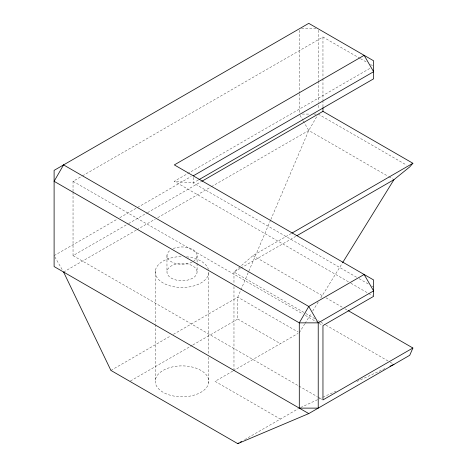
<?xml version="1.0" encoding="UTF-8"?>
<svg xmlns="http://www.w3.org/2000/svg" width="467" height="467" viewBox="0 0 467 467"><rect width="100%" height="100%" fill="white"/><g stroke="black" fill="none" stroke-linecap="round" stroke-linejoin="round"><path stroke-width="0.35" stroke-dasharray="2.33 1.75" d="M270.551 220.185L237.761 297.175L237.761 319.037L192.953 344.909M270.837 219.513L308.757 130.474L317.496 115.337M299.294 332.702L304.659 324.028M305.044 323.409L311.174 313.491M312.709 311.016L318.459 301.723M320.753 298.004L342.218 263.306M291.326 233.453L252.904 255.636L233.973 272.033L233.973 283.691M73.039 191.505L73.039 181.301L81.877 176.205M82.507 175.837L322.96 37.016L359.853 58.311M348.382 281.788L174.331 181.301L369.823 68.439M54.108 255.636L117.299 219.151M119.826 217.692L136.889 207.844M137.52 207.476L191.237 176.468M198.312 180.028L193.268 182.941L174.331 181.301M73.039 192.235L73.039 255.636L127.946 223.932M128.577 223.57L146.883 213.005M147.514 212.643L201.154 181.669M63.576 272.033L136.247 230.073M136.878 229.711L155.202 219.128M157.729 217.669L210.81 187.028M211.446 186.66L308.757 130.474L388.281 176.386M240.272 268.397L233.973 272.033L305.149 313.123M240.902 268.029L295.699 236.395M110.907 370.413L170.864 335.796M173.385 334.337L237.761 297.175L298.039 331.973M130.474 380.979L192.322 345.271M232.712 371.142L215.042 381.341L280.358 419.057M233.255 370.827L298.039 333.426M244.65 439.669L298.664 408.485M300.62 407.51L337.028 390.692M356.887 381.521L386.016 368.066M301.478 28.814L316.042 28.814M302.207 114.076L310.216 114.076M313.859 114.076L316.042 114.076M360.477 58.673L367.354 62.642M370.477 64.452L373.606 66.256M318.225 114.076L406.582 165.09M388.912 176.748L393.331 179.299M356.584 277.229L193.268 182.941L193.268 177.262M359.105 278.688L369.193 284.514M371.714 285.967L373.606 287.059M350.904 283.247L367.932 293.078M368.562 293.439L372.345 295.623M252.904 255.636L323.45 296.364M325.972 297.818L342.346 307.274M344.868 308.728L347.384 310.181M305.78 313.485L315.225 318.943M318.377 320.759L320.263 321.851M320.893 322.212L325.306 324.763M325.931 325.125L389.548 361.855M390.178 362.217L392.7 363.67M73.039 181.301L302.762 313.935M305.29 315.388L316.649 321.95M319.171 323.403L322.329 325.23M237.761 319.037L280.358 343.63M73.039 255.636L298.349 385.713M298.979 386.081L317.28 396.646M317.91 397.008L322.329 399.559M300.018 115.337L302.931 120.387M303.299 121.017L308.757 130.474M54.837 256.897L62.117 269.512M322.96 37.016L322.96 77.826M322.96 78.555L322.96 99.687M322.96 100.417L322.96 106.972M318.225 30.273L318.225 80.558M318.225 81.287L318.225 102.419M318.225 105.332L318.225 108.98M299.294 30.273L299.294 92.945M299.294 93.674L299.294 114.076M233.973 286.604L233.973 370.413M208.685 273.469L208.685 354.36M208.685 357.273L208.685 382.782A26.777 15.458 0 0 1 166.538 393.955A26.777 15.458 0 0 1 170.852 367.296A26.777 15.458 0 0 1 208.685 382.782M197.086 255.636L197.086 262.763M197.086 263.476L197.086 272.033A15.061 8.698 0 0 1 174.495 279.564A15.061 8.698 0 0 1 174.495 264.503A15.061 8.698 0 0 1 197.086 272.033M166.964 255.636L166.964 272.033M155.365 270.597L155.365 323.794M155.365 324.524L155.365 379.904M173.175 248.602A15.061 8.698 0 0 1 193.478 249.991A15.061 8.698 0 0 1 192.678 261.783M192.106 262.098A15.061 8.698 0 0 1 171.377 261.783A15.061 8.698 0 0 1 170.834 249.816M208.802 272.127A26.777 15.458 0 0 1 181.786 287.491A26.777 15.458 0 0 1 155.254 271.847A26.777 15.458 0 0 1 182.422 256.576M186.596 256.797A26.777 15.458 0 0 1 208.422 269.436"/><path stroke-width="0.7" d="M348.014 310.543L412.892 348.003L409.734 355.288L308.757 413.587L237.761 443.65L110.907 370.413L63.576 272.033M342.603 262.688L393.961 179.667L409.734 166.912L412.892 163.269L322.96 111.344L201.785 181.307M193.268 175.837L373.606 71.72L364.137 55.322L174.331 164.904L373.606 279.955L373.606 296.352L322.96 325.592L322.96 399.921L412.892 348.003M198.942 179.667L373.606 78.824L373.606 60.792L308.757 23.35L54.108 170.373L54.108 266.564L308.757 413.587M291.957 233.091L412.892 163.269M296.959 235.666L393.961 179.667M237.761 443.65L239.016 442.926M240.266 442.202L241.527 441.473M389.986 366.233L393.961 364.4M322.96 107.702L322.96 111.344M63.576 164.904L54.108 181.301L299.294 322.86L318.225 322.86L373.606 290.888L364.137 274.491L308.757 306.463L299.294 322.86L299.294 408.123L318.225 408.123L318.225 322.86L308.757 306.463L63.576 164.904"/></g></svg>
